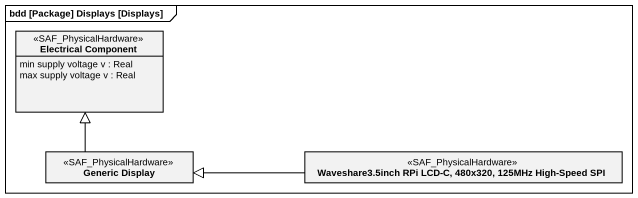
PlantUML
@startuml
mainframe bdd [Package] Displays [Displays]
hide circle
hide empty members
class "Electrical Component" as Electrical_Component <<SAF_PhysicalHardware>> {
  min supply voltage v : Real
  max supply voltage v : Real
}
class "Generic Display" as Generic_Display <<SAF_PhysicalHardware>>
class "Waveshare3.5inch RPi LCD-C, 480x320, 125MHz High-Speed SPI" as Waveshare3_5inch_RPi_LCD_C <<SAF_PhysicalHardware>>
Generic_Display -up-|> Electrical_Component
Waveshare3_5inch_RPi_LCD_C -left-|> Generic_Display
@enduml
